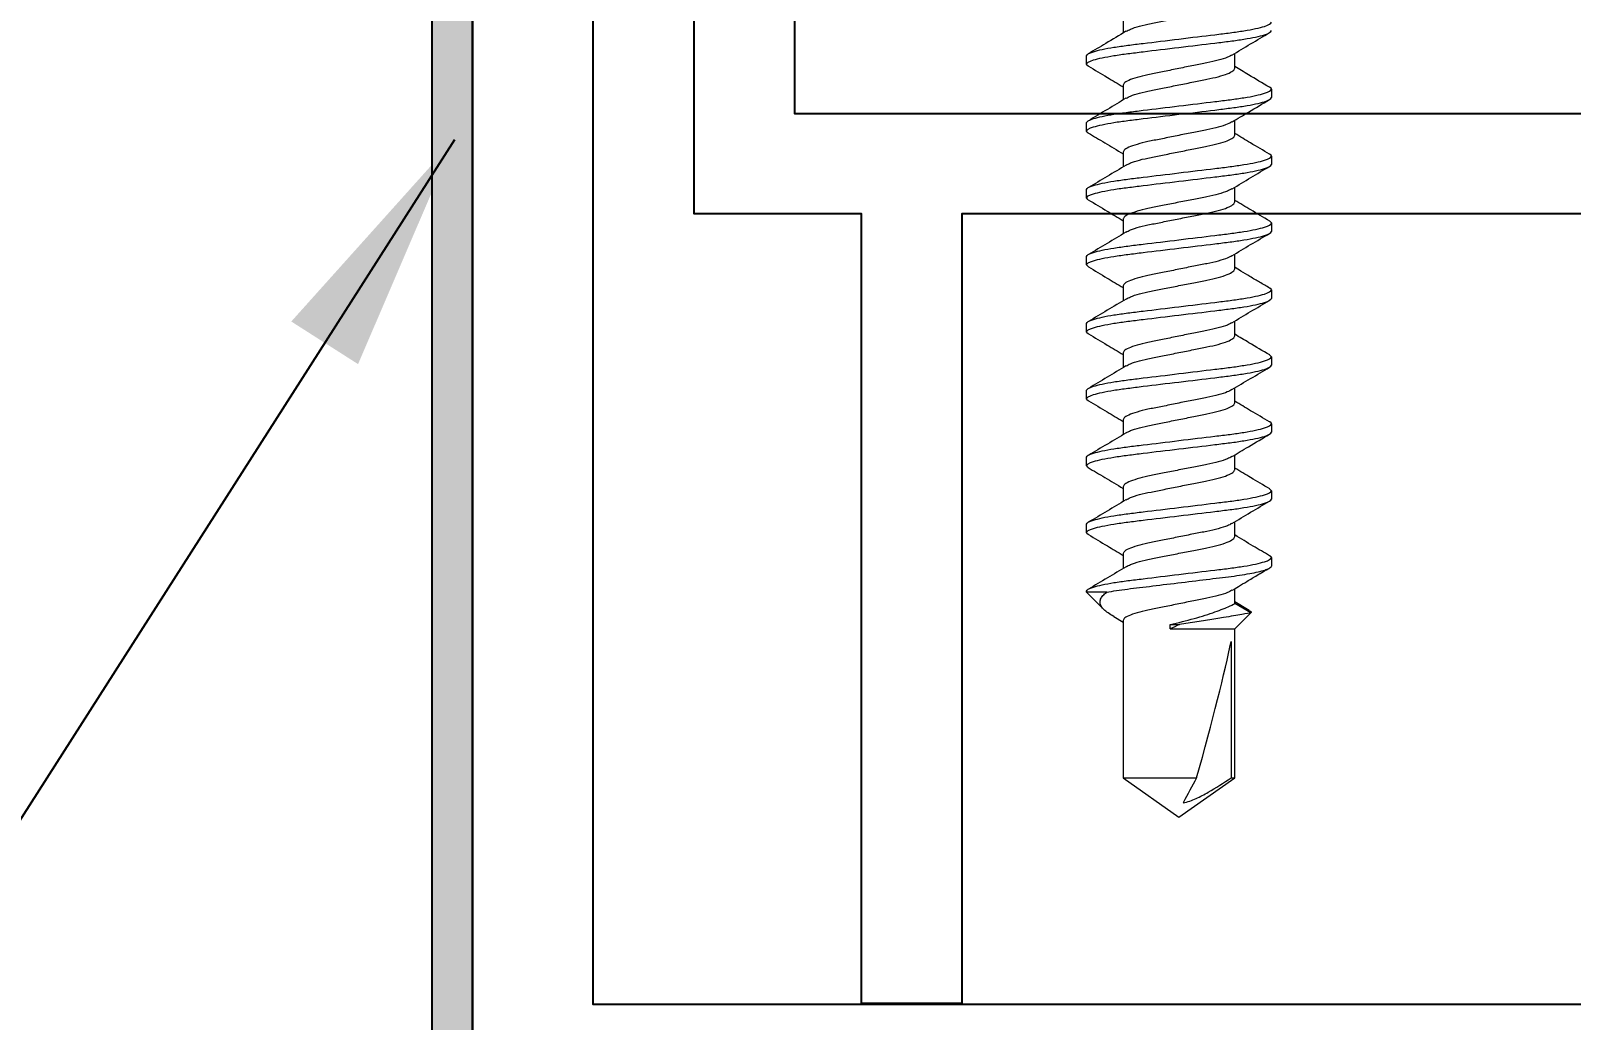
# Model space of a CAD drawing. Extents: x 0 to 79.8, y 0 to 38.2.
# Drawn here: x 55.319 to 56.469, y 28.561 to 29.3 of the extents above; entities that cross this region are included whole.
import ezdxf

# ---------------------------------------------------------------- set-up
doc = ezdxf.new("R2010")
doc.units = 0
doc.header["$MEASUREMENT"] = 0
doc.linetypes.add('SLD-Solid', pattern=[0])
doc.layers.get('0').update_dxf_attribs({"linetype": 'CONTINUOUS'})
doc.layers.get('DEFPOINTS').update_dxf_attribs({"color": 1, "linetype": 'CONTINUOUS'})
for name, color, linetype in [('SILL-PAN', 7, 'CONTINUOUS'), ('TEXT', 7, 'CONTINUOUS'), ('TITLE-BLOCK', 7, 'CONTINUOUS'), ('WATERPROOF_MATL', 5, 'CONTINUOUS')]:
    doc.layers.add(name, color=color, linetype=linetype)
doc.styles.add('ROMANS', font='romans')
doc.styles.get("Standard").update_dxf_attribs({"font": 'simplex.shx'})
doc.dimstyles.new('QUARTER', dxfattribs={"dimscale": 4, "dimtxt": 0.06, "dimasz": 0.05, "dimexe": 0.06, "dimexo": 0.032, "dimgap": 0.021, "dimtad": 0, "dimdec": 4, "dimzin": 4, "dimdsep": 46, "dimlunit": 5, "dimtxsty": 'ROMANS', "dimcen": 0.09, "dimadec": 0, "dimazin": 1, "dimtfac": 1, "dimtdec": 4, "dimtofl": 0, "dimtmove": 0, "dimatfit": 3, "dimfxl": 0, "dimtolj": 1, "dimtzin": 0, "dimarcsym": 0})
doc.dimstyles.new('QUARTER HORIZONTAL', dxfattribs={"dimscale": 4, "dimtxt": 0.06, "dimasz": 0.05, "dimexe": 0.06, "dimexo": 0.032, "dimgap": 0.021, "dimtad": 0, "dimtih": 1, "dimtoh": 1, "dimdec": 4, "dimzin": 4, "dimdsep": 46, "dimlunit": 5, "dimtxsty": 'Standard', "dimcen": 0.09, "dimadec": 0, "dimazin": 1, "dimtfac": 1, "dimtdec": 4, "dimtofl": 0, "dimtmove": 0, "dimatfit": 3, "dimfxl": 0, "dimtolj": 1, "dimtzin": 0, "dimarcsym": 0})
doc.dimstyles.get("Standard").update_dxf_attribs({"dimtxt": 0.18, "dimasz": 0.18, "dimexe": 0.18, "dimexo": 0.0625, "dimgap": 0.09, "dimtad": 0, "dimtih": 1, "dimtoh": 1, "dimdec": 4, "dimzin": 0, "dimdsep": 46, "dimtxsty": 'Standard', "dimcen": 0.09, "dimadec": 0, "dimazin": 0, "dimtfac": 1, "dimtdec": 4, "dimtofl": 0, "dimtmove": 0, "dimatfit": 3, "dimfxl": 0, "dimtolj": 1, "dimtzin": 0, "dimarcsym": 0})

# ---------------------------------------------------------------- blocks, each defined once
blk = doc.blocks.new('*D41')
at = {"layer": 'DEFPOINTS', "color": 0}
for p in [(51.6927, 29.6133), (55.8339, 29.6133), (55.6846, 28.4833)]:
    blk.add_point(p, dxfattribs=at)
at = {"layer": 'TITLE-BLOCK', "color": 0, "lineweight": -2}
for p, q in [((51.6927, 29.8133), (51.6927, 30.0133)), ((55.7059, 29.6133), (51.4527, 29.6133)), ((55.5566, 28.4833), (51.4527, 28.4833)), ((51.6927, 28.2833), (51.6927, 28.0833))]:
    blk.add_line(p, q, dxfattribs=at)
at = {"layer": 'TITLE-BLOCK', "color": 0}
for points in [[(51.6593, 29.8133), (51.726, 29.8133), (51.6927, 29.6133)], [(51.6593, 28.2833), (51.726, 28.2833), (51.6927, 28.4833)]]:
    blk.add_solid(points, dxfattribs=at)
at = {"layer": 'TITLE-BLOCK', "color": 0, "insert": (51.6927, 29.0333), "char_height": 0.24, "attachment_point": 5}
blk.add_mtext('\\A1;1{\\H1x;\\S1/8;}"', dxfattribs=at)
blk = doc.blocks.new('*D42')
at = {"color": 0, "lineweight": -2}
for p, q in [((50.7658, 35.3433), (50.7658, 33.823)), ((50.7658, 28.6833), (50.7658, 30.2036)), ((55.5566, 28.4833), (50.5258, 28.4833))]:
    blk.add_line(p, q, dxfattribs=at)
at = {"color": 0}
for points in [[(50.7325, 35.3433), (50.7992, 35.3433), (50.7658, 35.5433)], [(50.7325, 28.6833), (50.7992, 28.6833), (50.7658, 28.4833)]]:
    blk.add_solid(points, dxfattribs=at)
at = {"layer": 'DEFPOINTS', "color": 0}
for p in [(50.7658, 35.5433), (56.1325, 35.5433), (55.6846, 28.4833)]:
    blk.add_point(p, dxfattribs=at)
at = {"color": 0, "insert": (50.7658, 32.0133), "char_height": 0.24, "attachment_point": 5, "rotation": 90, "style": 'ROMANS'}
blk.add_mtext('\\A1;NET FRAME HEIGHT', dxfattribs=at)
blk = doc.blocks.new('25559')
at = {"color": 7, "linetype": 'SLD-Solid', "lineweight": 15}
for p, q in [((0.4562, 0.069), (0.4625, 0.069)), ((0.5062, 0.069), (0.5125, 0.069)), ((0.5562, 0.069), (0.5548, 0.0678)), ((0.5562, 0.069), (0.5625, 0.069)), ((0.6062, 0.069), (0.6125, 0.069)), ((0.6562, 0.069), (0.6548, 0.0677)), ((0.6562, 0.069), (0.6625, 0.069)), ((0.7062, 0.069), (0.7125, 0.069)), ((0.7562, 0.069), (0.7548, 0.0677)), ((0.7562, 0.069), (0.7625, 0.069)), ((0.8062, 0.069), (0.8125, 0.069)), ((0.8458, 0.0525), (0.8393, 0.0417)), ((0.8474, 0.0537), (0.8405, 0.0417)), ((0.8594, 0.0417), (0.8474, 0.0537)), ((0.4405, 0.0417), (0.4295, 0.0417)), ((0.4905, 0.0417), (0.4795, 0.0417)), ((0.5405, 0.0417), (0.5295, 0.0417)), ((0.5905, 0.0417), (0.5795, 0.0417)), ((0.6405, 0.0417), (0.6295, 0.0417)), ((0.6905, 0.0417), (0.6795, 0.0417)), ((0.7405, 0.0417), (0.7295, 0.0417)), ((0.7905, 0.0417), (0.7795, 0.0417)), ((0.8405, 0.0417), (0.8294, 0.0417)), ((0.9708, 0.0417), (0.8594, 0.0417)), ((0.8594, -0.0065), (0.8594, 0.0417)), ((0.8688, 0.0389), (0.9708, 0.0389)), ((1, 0), (0.9708, 0.0417)), ((0.9708, 0.0389), (0.9708, 0.0417)), ((0.9708, -0.0417), (0.9708, 0.0132)), ((0.8562, -0.0065), (0.8562, 0.0003)), ((0.9708, -0.0417), (1, 0)), ((0.8594, -0.0065), (0.8562, -0.0065)), ((0.4032, -0.0417), (0.4143, -0.0417)), ((0.4532, -0.0417), (0.4643, -0.0417)), ((0.5032, -0.0417), (0.5143, -0.0417)), ((0.5532, -0.0417), (0.5643, -0.0417)), ((0.6032, -0.0417), (0.6143, -0.0417)), ((0.6532, -0.0417), (0.6643, -0.0417)), ((0.7032, -0.0417), (0.7143, -0.0417)), ((0.7532, -0.0417), (0.7643, -0.0417)), ((0.8032, -0.0417), (0.8143, -0.0417)), ((0.8503, -0.0487), (0.8545, -0.0417)), ((0.8532, -0.0417), (0.9708, -0.0417)), ((0.8321, -0.054), (0.8321, -0.069)), ((0.8321, -0.069), (0.8449, -0.0562)), ((0.4375, -0.069), (0.4312, -0.069)), ((0.4875, -0.069), (0.4812, -0.069)), ((0.5375, -0.069), (0.5312, -0.069)), ((0.5389, -0.0678), (0.5375, -0.069)), ((0.5875, -0.069), (0.5812, -0.069)), ((0.5889, -0.0677), (0.5875, -0.069)), ((0.6375, -0.069), (0.6312, -0.069)), ((0.6875, -0.069), (0.6812, -0.069)), ((0.7375, -0.069), (0.7312, -0.069)), ((0.7389, -0.0678), (0.7375, -0.069)), ((0.7875, -0.069), (0.7812, -0.069)), ((0.8321, -0.069), (0.8312, -0.069))]:
    blk.add_line(p, q, dxfattribs=at)
blk.add_ellipse((0.9907, 0), major_axis=(0.143, -0.0411), ratio=0.048755, start_param=1.724549, end_param=2.605956, dxfattribs=at)
for points, knots in [([(0.4312, -0.069), (0.4303, -0.069), (0.4293, -0.0673), (0.4271, -0.0603), (0.4259, -0.055), (0.4244, -0.0453), (0.4239, -0.0418), (0.4229, -0.0345), (0.4225, -0.0308), (0.421, -0.0185), (0.4199, -0.0092), (0.4176, 0.0092), (0.4165, 0.0185), (0.415, 0.0308), (0.4146, 0.0345), (0.4136, 0.0418), (0.4131, 0.0453), (0.4116, 0.055), (0.4104, 0.0603), (0.4082, 0.0673), (0.4072, 0.069), (0.4062, 0.069)], [0, 0, 0, 0, 0.125, 0.125, 0.25, 0.25, 0.3125, 0.3125, 0.375, 0.375, 0.5, 0.5, 0.625, 0.625, 0.6875, 0.6875, 0.75, 0.75, 0.875, 0.875, 1, 1, 1, 1]), ([(0.4375, -0.069), (0.4366, -0.069), (0.4355, -0.0673), (0.4333, -0.0603), (0.4322, -0.055), (0.4306, -0.0453), (0.4301, -0.0418), (0.4292, -0.0345), (0.4287, -0.0308), (0.4272, -0.0185), (0.4261, -0.0092), (0.4239, 0.0092), (0.4228, 0.0185), (0.4213, 0.0308), (0.4208, 0.0345), (0.4199, 0.0418), (0.4194, 0.0453), (0.4178, 0.055), (0.4167, 0.0603), (0.4145, 0.0673), (0.4134, 0.069), (0.4125, 0.069)], [0, 0, 0, 0, 0.125, 0.125, 0.25, 0.25, 0.3125, 0.3125, 0.375, 0.375, 0.5, 0.5, 0.625, 0.625, 0.6875, 0.6875, 0.75, 0.75, 0.875, 0.875, 1, 1, 1, 1]), ([(0.4308, 0.0395), (0.428, 0.0442), (0.4223, 0.0536), (0.4167, 0.063), (0.4139, 0.0678)], [0, 0, 0, 0, 0.4970233, 1, 1, 1, 1]), ([(0.4548, 0.0677), (0.4517, 0.0624), (0.4466, 0.0537), (0.4413, 0.0451), (0.4393, 0.0417)], [0, 0, 0, 0, 0.6068336, 1, 1, 1, 1]), ([(0.4562, 0.069), (0.4558, 0.069), (0.4553, 0.069), (0.4548, 0.0677), (0.4548, 0.0677)], [0, 0, 0, 0, 0.992352, 1, 1, 1, 1]), ([(0.4812, -0.069), (0.4803, -0.069), (0.4793, -0.0673), (0.4771, -0.0603), (0.4759, -0.055), (0.4744, -0.0453), (0.4739, -0.0418), (0.4729, -0.0345), (0.4725, -0.0308), (0.471, -0.0185), (0.4699, -0.0092), (0.4676, 0.0092), (0.4665, 0.0185), (0.465, 0.0308), (0.4646, 0.0345), (0.4636, 0.0418), (0.4631, 0.0453), (0.4616, 0.055), (0.4604, 0.0603), (0.4582, 0.0673), (0.4572, 0.069), (0.4562, 0.069)], [0, 0, 0, 0, 0.125, 0.125, 0.25, 0.25, 0.3125, 0.3125, 0.375, 0.375, 0.5, 0.5, 0.625, 0.625, 0.6875, 0.6875, 0.75, 0.75, 0.875, 0.875, 1, 1, 1, 1]), ([(0.4875, -0.069), (0.4866, -0.069), (0.4855, -0.0673), (0.4833, -0.0603), (0.4822, -0.055), (0.4806, -0.0453), (0.4801, -0.0418), (0.4792, -0.0345), (0.4787, -0.0308), (0.4772, -0.0185), (0.4761, -0.0092), (0.4739, 0.0092), (0.4728, 0.0185), (0.4713, 0.0308), (0.4708, 0.0345), (0.4699, 0.0418), (0.4694, 0.0453), (0.4678, 0.055), (0.4667, 0.0603), (0.4645, 0.0673), (0.4634, 0.069), (0.4625, 0.069)], [0, 0, 0, 0, 0.125, 0.125, 0.25, 0.25, 0.3125, 0.3125, 0.375, 0.375, 0.5, 0.5, 0.625, 0.625, 0.6875, 0.6875, 0.75, 0.75, 0.875, 0.875, 1, 1, 1, 1]), ([(0.4806, 0.0398), (0.4782, 0.0438), (0.4726, 0.0531), (0.4671, 0.0624), (0.464, 0.0677)], [0, 0, 0, 0, 0.438583, 1, 1, 1, 1]), ([(0.5048, 0.0677), (0.502, 0.063), (0.4969, 0.0543), (0.4917, 0.0456), (0.4893, 0.0417)], [0, 0, 0, 0, 0.545575, 1, 1, 1, 1]), ([(0.5062, 0.069), (0.5058, 0.069), (0.5053, 0.069), (0.5048, 0.0677), (0.5048, 0.0677)], [0, 0, 0, 0, 0.988917, 1, 1, 1, 1]), ([(0.5312, -0.069), (0.5303, -0.069), (0.5293, -0.0673), (0.5271, -0.0603), (0.5259, -0.055), (0.5244, -0.0453), (0.5239, -0.0418), (0.5229, -0.0345), (0.5225, -0.0308), (0.521, -0.0185), (0.5199, -0.0092), (0.5176, 0.0092), (0.5165, 0.0185), (0.515, 0.0308), (0.5146, 0.0345), (0.5136, 0.0418), (0.5131, 0.0453), (0.5116, 0.055), (0.5104, 0.0603), (0.5082, 0.0673), (0.5072, 0.069), (0.5062, 0.069)], [0, 0, 0, 0, 0.125, 0.125, 0.25, 0.25, 0.3125, 0.3125, 0.375, 0.375, 0.5, 0.5, 0.625, 0.625, 0.6875, 0.6875, 0.75, 0.75, 0.875, 0.875, 1, 1, 1, 1]), ([(0.5375, -0.069), (0.5366, -0.069), (0.5355, -0.0673), (0.5333, -0.0603), (0.5322, -0.055), (0.5306, -0.0453), (0.5301, -0.0418), (0.5292, -0.0345), (0.5287, -0.0308), (0.5272, -0.0185), (0.5261, -0.0092), (0.5239, 0.0092), (0.5228, 0.0185), (0.5213, 0.0308), (0.5208, 0.0345), (0.5199, 0.0418), (0.5194, 0.0453), (0.5178, 0.055), (0.5167, 0.0603), (0.5145, 0.0673), (0.5134, 0.069), (0.5125, 0.069)], [0, 0, 0, 0, 0.125, 0.125, 0.25, 0.25, 0.3125, 0.3125, 0.375, 0.375, 0.5, 0.5, 0.625, 0.625, 0.6875, 0.6875, 0.75, 0.75, 0.875, 0.875, 1, 1, 1, 1]), ([(0.5307, 0.0397), (0.5279, 0.0443), (0.5222, 0.0537), (0.5167, 0.063), (0.5139, 0.0678)], [0, 0, 0, 0, 0.4975, 1, 1, 1, 1]), ([(0.5548, 0.0678), (0.552, 0.063), (0.5469, 0.0543), (0.5417, 0.0457), (0.5393, 0.0417)], [0, 0, 0, 0, 0.543159, 1, 1, 1, 1]), ([(0.5812, -0.069), (0.5803, -0.069), (0.5793, -0.0673), (0.5771, -0.0603), (0.5759, -0.055), (0.5744, -0.0453), (0.5739, -0.0418), (0.5729, -0.0345), (0.5725, -0.0308), (0.571, -0.0185), (0.5699, -0.0092), (0.5676, 0.0092), (0.5665, 0.0185), (0.565, 0.0308), (0.5646, 0.0345), (0.5636, 0.0418), (0.5631, 0.0453), (0.5616, 0.055), (0.5604, 0.0603), (0.5582, 0.0673), (0.5572, 0.069), (0.5562, 0.069)], [0, 0, 0, 0, 0.125, 0.125, 0.25, 0.25, 0.3125, 0.3125, 0.375, 0.375, 0.5, 0.5, 0.625, 0.625, 0.6875, 0.6875, 0.75, 0.75, 0.875, 0.875, 1, 1, 1, 1]), ([(0.5875, -0.069), (0.5866, -0.069), (0.5855, -0.0673), (0.5833, -0.0603), (0.5822, -0.055), (0.5806, -0.0453), (0.5801, -0.0418), (0.5792, -0.0345), (0.5787, -0.0308), (0.5772, -0.0185), (0.5761, -0.0092), (0.5739, 0.0092), (0.5728, 0.0185), (0.5713, 0.0308), (0.5708, 0.0345), (0.5699, 0.0418), (0.5694, 0.0453), (0.5678, 0.055), (0.5667, 0.0603), (0.5645, 0.0673), (0.5634, 0.069), (0.5625, 0.069)], [0, 0, 0, 0, 0.125, 0.125, 0.25, 0.25, 0.3125, 0.3125, 0.375, 0.375, 0.5, 0.5, 0.625, 0.625, 0.6875, 0.6875, 0.75, 0.75, 0.875, 0.875, 1, 1, 1, 1]), ([(0.5808, 0.0396), (0.5779, 0.0442), (0.5723, 0.0536), (0.5667, 0.063), (0.5639, 0.0678)], [0, 0, 0, 0, 0.497134, 1, 1, 1, 1]), ([(0.6048, 0.0677), (0.6034, 0.0653), (0.6007, 0.0607), (0.5963, 0.0531), (0.5925, 0.0469), (0.5903, 0.0432), (0.5893, 0.0417)], [0, 0, 0, 0, 0.299941, 0.565966, 0.820653, 1, 1, 1, 1]), ([(0.6062, 0.069), (0.6058, 0.069), (0.6053, 0.069), (0.6048, 0.0677), (0.6048, 0.0677)], [0, 0, 0, 0, 0.978012, 1, 1, 1, 1]), ([(0.6312, -0.069), (0.6303, -0.069), (0.6293, -0.0673), (0.6271, -0.0603), (0.6259, -0.055), (0.6244, -0.0453), (0.6239, -0.0418), (0.6229, -0.0345), (0.6225, -0.0308), (0.621, -0.0185), (0.6199, -0.0092), (0.6176, 0.0092), (0.6165, 0.0185), (0.615, 0.0308), (0.6146, 0.0345), (0.6136, 0.0418), (0.6131, 0.0453), (0.6116, 0.055), (0.6104, 0.0603), (0.6082, 0.0673), (0.6072, 0.069), (0.6062, 0.069)], [0, 0, 0, 0, 0.125, 0.125, 0.25, 0.25, 0.3125, 0.3125, 0.375, 0.375, 0.5, 0.5, 0.625, 0.625, 0.6875, 0.6875, 0.75, 0.75, 0.875, 0.875, 1, 1, 1, 1]), ([(0.6375, -0.069), (0.6366, -0.069), (0.6355, -0.0673), (0.6333, -0.0603), (0.6322, -0.055), (0.6306, -0.0453), (0.6301, -0.0418), (0.6292, -0.0345), (0.6287, -0.0308), (0.6272, -0.0185), (0.6261, -0.0092), (0.6239, 0.0092), (0.6228, 0.0185), (0.6213, 0.0308), (0.6208, 0.0345), (0.6199, 0.0418), (0.6194, 0.0453), (0.6178, 0.055), (0.6167, 0.0603), (0.6145, 0.0673), (0.6134, 0.069), (0.6125, 0.069)], [0, 0, 0, 0, 0.125, 0.125, 0.25, 0.25, 0.3125, 0.3125, 0.375, 0.375, 0.5, 0.5, 0.625, 0.625, 0.6875, 0.6875, 0.75, 0.75, 0.875, 0.875, 1, 1, 1, 1]), ([(0.6308, 0.0395), (0.628, 0.0442), (0.6223, 0.0535), (0.6168, 0.063), (0.614, 0.0677)], [0, 0, 0, 0, 0.497137, 1, 1, 1, 1]), ([(0.6548, 0.0678), (0.6518, 0.0626), (0.6466, 0.0539), (0.6414, 0.0452), (0.6393, 0.0417)], [0, 0, 0, 0, 0.593911, 1, 1, 1, 1]), ([(0.6812, -0.069), (0.6803, -0.069), (0.6793, -0.0673), (0.6771, -0.0603), (0.6759, -0.055), (0.6744, -0.0453), (0.6739, -0.0418), (0.6729, -0.0345), (0.6725, -0.0308), (0.671, -0.0185), (0.6699, -0.0092), (0.6676, 0.0092), (0.6665, 0.0185), (0.665, 0.0308), (0.6646, 0.0345), (0.6636, 0.0418), (0.6631, 0.0453), (0.6616, 0.055), (0.6604, 0.0603), (0.6582, 0.0673), (0.6572, 0.069), (0.6562, 0.069)], [0, 0, 0, 0, 0.125, 0.125, 0.25, 0.25, 0.3125, 0.3125, 0.375, 0.375, 0.5, 0.5, 0.625, 0.625, 0.6875, 0.6875, 0.75, 0.75, 0.875, 0.875, 1, 1, 1, 1]), ([(0.6875, -0.069), (0.6866, -0.069), (0.6855, -0.0673), (0.6833, -0.0603), (0.6822, -0.055), (0.6806, -0.0453), (0.6801, -0.0418), (0.6792, -0.0345), (0.6787, -0.0308), (0.6772, -0.0185), (0.6761, -0.0092), (0.6739, 0.0092), (0.6728, 0.0185), (0.6713, 0.0308), (0.6708, 0.0345), (0.6699, 0.0418), (0.6694, 0.0453), (0.6678, 0.055), (0.6667, 0.0603), (0.6645, 0.0673), (0.6634, 0.069), (0.6625, 0.069)], [0, 0, 0, 0, 0.125, 0.125, 0.25, 0.25, 0.3125, 0.3125, 0.375, 0.375, 0.5, 0.5, 0.625, 0.625, 0.6875, 0.6875, 0.75, 0.75, 0.875, 0.875, 1, 1, 1, 1]), ([(0.6807, 0.0396), (0.6779, 0.0442), (0.6723, 0.0536), (0.6668, 0.063), (0.664, 0.0677)], [0, 0, 0, 0, 0.497403, 1, 1, 1, 1]), ([(0.7048, 0.0677), (0.702, 0.063), (0.6969, 0.0543), (0.6917, 0.0456), (0.6893, 0.0417)], [0, 0, 0, 0, 0.544742, 1, 1, 1, 1]), ([(0.7062, 0.069), (0.7058, 0.069), (0.7053, 0.069), (0.7048, 0.0677), (0.7048, 0.0677)], [0, 0, 0, 0, 0.981212, 1, 1, 1, 1]), ([(0.7312, -0.069), (0.7303, -0.069), (0.7293, -0.0673), (0.7271, -0.0603), (0.7259, -0.055), (0.7244, -0.0453), (0.7239, -0.0418), (0.7229, -0.0345), (0.7225, -0.0308), (0.721, -0.0185), (0.7199, -0.0092), (0.7176, 0.0092), (0.7165, 0.0185), (0.715, 0.0308), (0.7146, 0.0345), (0.7136, 0.0418), (0.7131, 0.0453), (0.7116, 0.055), (0.7104, 0.0603), (0.7082, 0.0673), (0.7072, 0.069), (0.7062, 0.069)], [0, 0, 0, 0, 0.125, 0.125, 0.25, 0.25, 0.3125, 0.3125, 0.375, 0.375, 0.5, 0.5, 0.625, 0.625, 0.6875, 0.6875, 0.75, 0.75, 0.875, 0.875, 1, 1, 1, 1]), ([(0.7375, -0.069), (0.7366, -0.069), (0.7355, -0.0673), (0.7333, -0.0603), (0.7322, -0.055), (0.7306, -0.0453), (0.7301, -0.0418), (0.7292, -0.0345), (0.7287, -0.0308), (0.7272, -0.0185), (0.7261, -0.0092), (0.7239, 0.0092), (0.7228, 0.0185), (0.7213, 0.0308), (0.7208, 0.0345), (0.7199, 0.0418), (0.7194, 0.0453), (0.7178, 0.055), (0.7167, 0.0603), (0.7145, 0.0673), (0.7134, 0.069), (0.7125, 0.069)], [0, 0, 0, 0, 0.125, 0.125, 0.25, 0.25, 0.3125, 0.3125, 0.375, 0.375, 0.5, 0.5, 0.625, 0.625, 0.6875, 0.6875, 0.75, 0.75, 0.875, 0.875, 1, 1, 1, 1]), ([(0.7307, 0.0396), (0.7283, 0.0437), (0.7226, 0.053), (0.7171, 0.0625), (0.7139, 0.0677)], [0, 0, 0, 0, 0.438749, 1, 1, 1, 1]), ([(0.7548, 0.0678), (0.752, 0.063), (0.7469, 0.0543), (0.7417, 0.0457), (0.7393, 0.0417)], [0, 0, 0, 0, 0.544674, 1, 1, 1, 1]), ([(0.7812, -0.069), (0.7803, -0.069), (0.7793, -0.0673), (0.7771, -0.0603), (0.7759, -0.055), (0.7744, -0.0453), (0.7739, -0.0418), (0.7729, -0.0345), (0.7725, -0.0308), (0.771, -0.0185), (0.7699, -0.0092), (0.7676, 0.0092), (0.7665, 0.0185), (0.765, 0.0308), (0.7646, 0.0345), (0.7636, 0.0418), (0.7631, 0.0453), (0.7616, 0.055), (0.7604, 0.0603), (0.7582, 0.0673), (0.7572, 0.069), (0.7562, 0.069)], [0, 0, 0, 0, 0.125, 0.125, 0.25, 0.25, 0.3125, 0.3125, 0.375, 0.375, 0.5, 0.5, 0.625, 0.625, 0.6875, 0.6875, 0.75, 0.75, 0.875, 0.875, 1, 1, 1, 1]), ([(0.7875, -0.069), (0.7866, -0.069), (0.7855, -0.0673), (0.7833, -0.0603), (0.7822, -0.055), (0.7806, -0.0453), (0.7801, -0.0418), (0.7792, -0.0345), (0.7787, -0.0308), (0.7772, -0.0185), (0.7761, -0.0092), (0.7739, 0.0092), (0.7728, 0.0185), (0.7713, 0.0308), (0.7708, 0.0345), (0.7699, 0.0418), (0.7694, 0.0453), (0.7678, 0.055), (0.7667, 0.0603), (0.7645, 0.0673), (0.7634, 0.069), (0.7625, 0.069)], [0, 0, 0, 0, 0.125, 0.125, 0.25, 0.25, 0.3125, 0.3125, 0.375, 0.375, 0.5, 0.5, 0.625, 0.625, 0.6875, 0.6875, 0.75, 0.75, 0.875, 0.875, 1, 1, 1, 1]), ([(0.7808, 0.0395), (0.778, 0.0442), (0.7723, 0.0536), (0.7667, 0.063), (0.764, 0.0677)], [0, 0, 0, 0, 0.497058, 1, 1, 1, 1]), ([(0.8048, 0.0677), (0.8024, 0.0636), (0.7973, 0.0549), (0.7921, 0.0463), (0.7893, 0.0417)], [0, 0, 0, 0, 0.470268, 1, 1, 1, 1]), ([(0.8062, 0.069), (0.8058, 0.069), (0.8053, 0.069), (0.8048, 0.0677), (0.8048, 0.0677)], [0, 0, 0, 0, 0.993451, 1, 1, 1, 1]), ([(0.8312, -0.069), (0.8303, -0.069), (0.8293, -0.0673), (0.8271, -0.0603), (0.8259, -0.055), (0.8244, -0.0453), (0.8239, -0.0418), (0.8229, -0.0345), (0.8225, -0.0308), (0.821, -0.0185), (0.8199, -0.0092), (0.8176, 0.0092), (0.8165, 0.0185), (0.815, 0.0308), (0.8146, 0.0345), (0.8136, 0.0418), (0.8131, 0.0453), (0.8116, 0.055), (0.8104, 0.0603), (0.8082, 0.0673), (0.8072, 0.069), (0.8062, 0.069)], [0, 0, 0, 0, 0.125, 0.125, 0.25, 0.25, 0.3125, 0.3125, 0.375, 0.375, 0.5, 0.5, 0.625, 0.625, 0.6875, 0.6875, 0.75, 0.75, 0.875, 0.875, 1, 1, 1, 1]), ([(0.8321, -0.054), (0.8312, -0.0495), (0.8304, -0.0441), (0.8293, -0.0355), (0.8289, -0.0326), (0.8282, -0.0263), (0.8278, -0.023), (0.8265, -0.0128), (0.8257, -0.0054), (0.8239, 0.0091), (0.823, 0.0163), (0.8214, 0.0296), (0.8207, 0.0356), (0.8192, 0.0468), (0.8183, 0.0519), (0.8166, 0.0604), (0.8157, 0.0637), (0.814, 0.068), (0.8132, 0.069), (0.8125, 0.069)], [0, 0, 0, 0, 0.125, 0.125, 0.1875, 0.1875, 0.25, 0.25, 0.375, 0.375, 0.5, 0.5, 0.625, 0.625, 0.75, 0.75, 0.875, 0.875, 1, 1, 1, 1]), ([(0.8306, 0.0398), (0.8297, 0.0413), (0.8277, 0.0446), (0.8237, 0.0511), (0.8189, 0.0592), (0.8157, 0.0646), (0.814, 0.0677)], [0, 0, 0, 0, 0.1901712, 0.4057969, 0.6676779, 1, 1, 1, 1]), ([(0.8459, 0.0525), (0.8459, 0.0526), (0.8465, 0.0542), (0.847, 0.0539), (0.8474, 0.0537)], [0, 0, 0, 0, 0.089674, 1, 1, 1, 1]), ([(0.8474, 0.0537), (0.8474, 0.0537), (0.8477, 0.0521), (0.8484, 0.0479), (0.8488, 0.0461), (0.8495, 0.042), (0.8499, 0.0397), (0.852, 0.027), (0.8542, 0.0133), (0.8562, 0.0003)], [0, 0, 0, 0, 0.25, 0.25, 0.375, 0.375, 0.5, 0.5, 1, 1, 1, 1]), ([(0.413, -0.0394), (0.4125, -0.0384), (0.4112, -0.0362), (0.4091, -0.0298), (0.4072, -0.0211), (0.4052, -0.011), (0.403, 0), (0.4008, 0.011), (0.3988, 0.0211), (0.3969, 0.0298), (0.3947, 0.0365), (0.3925, 0.0409), (0.3911, 0.0415), (0.3905, 0.0417)], [0, 0, 0, 0, 0.072938, 0.167367, 0.25835, 0.349333, 0.443763, 0.538192, 0.629175, 0.720158, 0.814587, 0.909017, 1, 1, 1, 1]), ([(0.4308, 0.0393), (0.4313, 0.0384), (0.4326, 0.0362), (0.4346, 0.0297), (0.4366, 0.0211), (0.4385, 0.011), (0.4407, 0), (0.443, -0.011), (0.4449, -0.0211), (0.4469, -0.0298), (0.4491, -0.0365), (0.4513, -0.0409), (0.4526, -0.0415), (0.4532, -0.0417)], [0, 0, 0, 0, 0.071746, 0.166296, 0.257396, 0.348497, 0.443047, 0.537598, 0.628698, 0.719798, 0.814349, 0.9089, 1, 1, 1, 1]), ([(0.463, -0.0394), (0.4625, -0.0384), (0.4612, -0.0362), (0.4591, -0.0298), (0.4572, -0.0211), (0.4552, -0.011), (0.453, 0), (0.4508, 0.011), (0.4488, 0.0211), (0.4469, 0.0298), (0.4447, 0.0365), (0.4425, 0.0409), (0.4411, 0.0415), (0.4405, 0.0417)], [0, 0, 0, 0, 0.072679, 0.167134, 0.258143, 0.349151, 0.443607, 0.538063, 0.629071, 0.72008, 0.814536, 0.908991, 1, 1, 1, 1]), ([(0.4806, 0.0396), (0.4812, 0.0386), (0.4825, 0.0363), (0.4846, 0.0298), (0.4866, 0.0211), (0.4885, 0.011), (0.4907, 0), (0.493, -0.011), (0.4949, -0.0211), (0.4969, -0.0298), (0.4991, -0.0365), (0.5013, -0.0409), (0.5026, -0.0415), (0.5032, -0.0417)], [0, 0, 0, 0, 0.077477, 0.171444, 0.261982, 0.352519, 0.446486, 0.540453, 0.630991, 0.721528, 0.815495, 0.909462, 1, 1, 1, 1]), ([(0.513, -0.0393), (0.5125, -0.0384), (0.5112, -0.0362), (0.5091, -0.0298), (0.5072, -0.0211), (0.5052, -0.011), (0.503, 0), (0.5008, 0.011), (0.4988, 0.0211), (0.4969, 0.0298), (0.4947, 0.0365), (0.4925, 0.0409), (0.4911, 0.0415), (0.4905, 0.0417)], [0, 0, 0, 0, 0.07205, 0.16657, 0.25764, 0.34871, 0.44323, 0.53775, 0.62882, 0.71989, 0.81441, 0.90893, 1, 1, 1, 1]), ([(0.5307, 0.0395), (0.5312, 0.0385), (0.5326, 0.0363), (0.5346, 0.0298), (0.5366, 0.0211), (0.5385, 0.011), (0.5407, 0), (0.543, -0.011), (0.5449, -0.0211), (0.5469, -0.0298), (0.5491, -0.0365), (0.5513, -0.0409), (0.5526, -0.0415), (0.5532, -0.0417)], [0, 0, 0, 0, 0.075758, 0.1699, 0.260606, 0.351313, 0.445455, 0.539597, 0.630303, 0.721009, 0.815152, 0.909294, 1, 1, 1, 1]), ([(0.5631, -0.0396), (0.5625, -0.0386), (0.5612, -0.0363), (0.5591, -0.0298), (0.5572, -0.0211), (0.5552, -0.011), (0.553, 0), (0.5508, 0.011), (0.5488, 0.0211), (0.5469, 0.0298), (0.5447, 0.0365), (0.5425, 0.0409), (0.5411, 0.0415), (0.5405, 0.0417)], [0, 0, 0, 0, 0.076547, 0.170609, 0.261238, 0.351867, 0.445929, 0.53999, 0.630619, 0.721248, 0.81531, 0.909371, 1, 1, 1, 1]), ([(0.5807, 0.0394), (0.5813, 0.0384), (0.5826, 0.0362), (0.5846, 0.0298), (0.5866, 0.0211), (0.5885, 0.011), (0.5907, 0), (0.593, -0.011), (0.5949, -0.0211), (0.5969, -0.0298), (0.5991, -0.0365), (0.6013, -0.0409), (0.6026, -0.0415), (0.6032, -0.0417)], [0, 0, 0, 0, 0.072707, 0.16716, 0.258166, 0.349171, 0.443624, 0.538077, 0.629083, 0.720089, 0.814541, 0.908994, 1, 1, 1, 1]), ([(0.613, -0.0393), (0.6124, -0.0384), (0.6112, -0.0362), (0.6091, -0.0298), (0.6072, -0.0211), (0.6052, -0.011), (0.603, 0), (0.6008, 0.011), (0.5988, 0.0211), (0.5969, 0.0298), (0.5947, 0.0365), (0.5925, 0.0409), (0.5911, 0.0415), (0.5905, 0.0417)], [0, 0, 0, 0, 0.071493, 0.166069, 0.257194, 0.348319, 0.442896, 0.537472, 0.628597, 0.719722, 0.814299, 0.908875, 1, 1, 1, 1]), ([(0.6308, 0.0393), (0.6313, 0.0384), (0.6326, 0.0362), (0.6346, 0.0297), (0.6366, 0.0211), (0.6385, 0.011), (0.6407, 0), (0.643, -0.011), (0.6449, -0.0211), (0.6469, -0.0298), (0.6491, -0.0365), (0.6513, -0.0409), (0.6526, -0.0415), (0.6532, -0.0417)], [0, 0, 0, 0, 0.071416, 0.166001, 0.257133, 0.348265, 0.44285, 0.537434, 0.628567, 0.719699, 0.814283, 0.908868, 1, 1, 1, 1]), ([(0.663, -0.0394), (0.6625, -0.0385), (0.6612, -0.0362), (0.6591, -0.0298), (0.6572, -0.0211), (0.6552, -0.011), (0.653, 0), (0.6508, 0.011), (0.6488, 0.0211), (0.6469, 0.0298), (0.6447, 0.0365), (0.6425, 0.0409), (0.6411, 0.0415), (0.6405, 0.0417)], [0, 0, 0, 0, 0.073737, 0.168085, 0.258989, 0.349894, 0.444242, 0.53859, 0.629495, 0.720399, 0.814747, 0.909095, 1, 1, 1, 1]), ([(0.6807, 0.0394), (0.6813, 0.0384), (0.6826, 0.0362), (0.6846, 0.0298), (0.6866, 0.0211), (0.6885, 0.011), (0.6907, 0), (0.693, -0.011), (0.6949, -0.0211), (0.6969, -0.0298), (0.6991, -0.0365), (0.7013, -0.0409), (0.7026, -0.0415), (0.7032, -0.0417)], [0, 0, 0, 0, 0.073077, 0.167492, 0.258462, 0.349431, 0.443846, 0.538261, 0.629231, 0.7202, 0.814615, 0.909031, 1, 1, 1, 1]), ([(0.713, -0.0393), (0.7124, -0.0384), (0.7112, -0.0362), (0.7091, -0.0298), (0.7072, -0.0211), (0.7052, -0.011), (0.703, 0), (0.7008, 0.011), (0.6988, 0.0211), (0.6969, 0.0298), (0.6947, 0.0365), (0.6925, 0.0409), (0.6911, 0.0415), (0.6905, 0.0417)], [0, 0, 0, 0, 0.071238, 0.16584, 0.25699, 0.34814, 0.442743, 0.537345, 0.628495, 0.719645, 0.814248, 0.90885, 1, 1, 1, 1]), ([(0.7307, 0.0394), (0.7313, 0.0385), (0.7326, 0.0362), (0.7346, 0.0298), (0.7366, 0.0211), (0.7385, 0.011), (0.7407, 0), (0.743, -0.011), (0.7449, -0.0211), (0.7469, -0.0298), (0.7491, -0.0365), (0.7513, -0.0409), (0.7526, -0.0415), (0.7532, -0.0417)], [0, 0, 0, 0, 0.073684, 0.168037, 0.258947, 0.349857, 0.44421, 0.538564, 0.629474, 0.720383, 0.814737, 0.90909, 1, 1, 1, 1]), ([(0.7631, -0.0395), (0.7625, -0.0385), (0.7612, -0.0363), (0.7591, -0.0298), (0.7572, -0.0211), (0.7552, -0.011), (0.753, 0), (0.7508, 0.011), (0.7488, 0.0211), (0.7469, 0.0298), (0.7447, 0.0365), (0.7425, 0.0409), (0.7411, 0.0415), (0.7405, 0.0417)], [0, 0, 0, 0, 0.0748562, 0.1690902, 0.259885, 0.3506798, 0.4449137, 0.5391477, 0.6299425, 0.7207373, 0.8149712, 0.9092052, 1, 1, 1, 1]), ([(0.7808, 0.0393), (0.7813, 0.0384), (0.7826, 0.0362), (0.7846, 0.0297), (0.7866, 0.0211), (0.7885, 0.011), (0.7907, 0), (0.793, -0.011), (0.7949, -0.0211), (0.7969, -0.0298), (0.7991, -0.0365), (0.8013, -0.0409), (0.8026, -0.0415), (0.8032, -0.0417)], [0, 0, 0, 0, 0.071394, 0.165981, 0.257115, 0.34825, 0.442836, 0.537423, 0.628558, 0.719692, 0.814279, 0.908865, 1, 1, 1, 1]), ([(0.813, -0.0393), (0.8124, -0.0384), (0.8112, -0.0362), (0.8091, -0.0298), (0.8072, -0.0211), (0.8052, -0.011), (0.803, 0), (0.8008, 0.011), (0.7988, 0.0211), (0.7969, 0.0298), (0.7947, 0.0365), (0.7925, 0.0409), (0.7911, 0.0415), (0.7905, 0.0417)], [0, 0, 0, 0, 0.0713374, 0.1659298, 0.2570699, 0.3482101, 0.4428025, 0.5373948, 0.628535, 0.7196751, 0.8142675, 0.9088599, 1, 1, 1, 1]), ([(0.8306, 0.0395), (0.8312, 0.0385), (0.8325, 0.0363), (0.8346, 0.0298), (0.8366, 0.0211), (0.8385, 0.011), (0.8407, 0), (0.843, -0.011), (0.8449, -0.0211), (0.8469, -0.0298), (0.8491, -0.0365), (0.8513, -0.0409), (0.8526, -0.0415), (0.8532, -0.0417)], [0, 0, 0, 0, 0.0759686, 0.1700892, 0.2607749, 0.3514605, 0.4455811, 0.5397018, 0.6303874, 0.7210731, 0.8151937, 0.9093144, 1, 1, 1, 1]), ([(0.8562, -0.0065), (0.8548, -0.0005), (0.8533, 0.0056), (0.8501, 0.017), (0.8484, 0.0224), (0.8452, 0.0314), (0.8436, 0.0352), (0.8413, 0.0403), (0.8405, 0.0417), (0.8405, 0.0417)], [0, 0, 0, 0, 0.25, 0.25, 0.5, 0.5, 0.75, 0.75, 1, 1, 1, 1]), ([(0.9893, 0.0032), (0.9888, 0.0066), (0.9876, 0.0097), (0.9848, 0.0159), (0.9832, 0.0189), (0.9781, 0.0276), (0.9745, 0.0333), (0.9708, 0.0389)], [0, 0, 0, 0, 0.25, 0.25, 0.5, 0.5, 1, 1, 1, 1]), ([(0.413, -0.0396), (0.416, -0.0446), (0.4217, -0.054), (0.4272, -0.0634), (0.4298, -0.0678)], [0, 0, 0, 0, 0.536416, 1, 1, 1, 1]), ([(0.439, -0.0677), (0.4418, -0.063), (0.4469, -0.0543), (0.4521, -0.0456), (0.4545, -0.0417)], [0, 0, 0, 0, 0.545775, 1, 1, 1, 1]), ([(0.463, -0.0396), (0.4658, -0.0442), (0.4714, -0.0535), (0.477, -0.063), (0.4798, -0.0677)], [0, 0, 0, 0, 0.4973796, 1, 1, 1, 1]), ([(0.489, -0.0677), (0.4914, -0.0636), (0.4965, -0.0549), (0.5017, -0.0463), (0.5045, -0.0417)], [0, 0, 0, 0, 0.470247, 1, 1, 1, 1]), ([(0.513, -0.0395), (0.5158, -0.0442), (0.5215, -0.0536), (0.527, -0.063), (0.5298, -0.0677)], [0, 0, 0, 0, 0.497098, 1, 1, 1, 1]), ([(0.5389, -0.0678), (0.5417, -0.063), (0.5468, -0.0543), (0.5521, -0.0457), (0.5545, -0.0417)], [0, 0, 0, 0, 0.543195, 1, 1, 1, 1]), ([(0.5631, -0.0397), (0.5659, -0.0443), (0.5715, -0.0536), (0.577, -0.063), (0.5798, -0.0677)], [0, 0, 0, 0, 0.497658, 1, 1, 1, 1]), ([(0.5889, -0.0677), (0.5917, -0.063), (0.5969, -0.0543), (0.6021, -0.0457), (0.6045, -0.0417)], [0, 0, 0, 0, 0.545499, 1, 1, 1, 1]), ([(0.613, -0.0395), (0.6158, -0.0442), (0.6215, -0.0536), (0.627, -0.063), (0.6298, -0.0677)], [0, 0, 0, 0, 0.49704, 1, 1, 1, 1]), ([(0.639, -0.0677), (0.6418, -0.063), (0.6469, -0.0543), (0.6521, -0.0456), (0.6545, -0.0417)], [0, 0, 0, 0, 0.544904, 1, 1, 1, 1]), ([(0.663, -0.0396), (0.6658, -0.0443), (0.6715, -0.0536), (0.677, -0.063), (0.6798, -0.0677)], [0, 0, 0, 0, 0.497428, 1, 1, 1, 1]), ([(0.689, -0.0677), (0.6917, -0.063), (0.6969, -0.0543), (0.7021, -0.0457), (0.7045, -0.0417)], [0, 0, 0, 0, 0.5433102, 1, 1, 1, 1]), ([(0.713, -0.0395), (0.7158, -0.0442), (0.7214, -0.0535), (0.727, -0.063), (0.7298, -0.0677)], [0, 0, 0, 0, 0.497095, 1, 1, 1, 1]), ([(0.7389, -0.0678), (0.7414, -0.0637), (0.7465, -0.0549), (0.7517, -0.0463), (0.7545, -0.0417)], [0, 0, 0, 0, 0.473124, 1, 1, 1, 1]), ([(0.763, -0.0397), (0.7659, -0.0443), (0.7715, -0.0536), (0.777, -0.063), (0.7798, -0.0678)], [0, 0, 0, 0, 0.4973758, 1, 1, 1, 1]), ([(0.789, -0.0677), (0.7918, -0.0629), (0.7969, -0.0543), (0.8021, -0.0456), (0.8045, -0.0417)], [0, 0, 0, 0, 0.5456553, 1, 1, 1, 1]), ([(0.813, -0.0395), (0.8158, -0.0442), (0.8214, -0.0535), (0.827, -0.0629), (0.8298, -0.0677)], [0, 0, 0, 0, 0.497203, 1, 1, 1, 1]), ([(0.8502, -0.0487), (0.8493, -0.0502), (0.8475, -0.0532), (0.845, -0.0562), (0.8426, -0.0582), (0.8399, -0.0592), (0.8372, -0.0587), (0.8346, -0.0571), (0.8329, -0.055), (0.8321, -0.054)], [0, 0, 0, 0, 0.1335352, 0.2658555, 0.4012862, 0.5532901, 0.708367, 0.852872, 1, 1, 1, 1]), ([(0.439, -0.0677), (0.439, -0.0677), (0.4384, -0.069), (0.438, -0.069), (0.4375, -0.069)], [0, 0, 0, 0, 0.014388, 1, 1, 1, 1]), ([(0.489, -0.0677), (0.489, -0.0677), (0.4884, -0.069), (0.488, -0.069), (0.4875, -0.069)], [0, 0, 0, 0, 0.005935, 1, 1, 1, 1]), ([(0.639, -0.0677), (0.639, -0.0677), (0.6384, -0.069), (0.638, -0.069), (0.6375, -0.069)], [0, 0, 0, 0, 0.017618, 1, 1, 1, 1]), ([(0.689, -0.0677), (0.689, -0.0677), (0.6884, -0.069), (0.688, -0.069), (0.6875, -0.069)], [0, 0, 0, 0, 0.009197, 1, 1, 1, 1]), ([(0.789, -0.0677), (0.789, -0.0677), (0.7884, -0.069), (0.788, -0.069), (0.7875, -0.069)], [0, 0, 0, 0, 0.019289, 1, 1, 1, 1])]:
    blk.add_open_spline(points, degree=3, knots=knots, dxfattribs=at)
for points in [[(0.9708, 0.0132), (0.977, 0.0099), (0.9831, 0.0065), (0.9893, 0.0032)], [(0.8562, 0.0003), (0.8573, -0.0021), (0.8583, -0.0043), (0.8594, -0.0065)]]:
    blk.add_open_spline(points, degree=3, dxfattribs=at)

msp = doc.modelspace()

# ---------------------------------------------------------------- hatches: boundary and pattern name
at = {"layer": 'WATERPROOF_MATL'}
msp.add_hatch(color=7, dxfattribs=at).paths.add_polyline_path([(55.6483984, 30.3282713), (55.6483984, 28.4832713), (61.7033984, 28.4832713), (61.7033984, 30.3282713), (61.7333984, 30.3282713), (61.7333984, 28.4532713), (55.6183984, 28.4532713), (55.6183984, 30.3282713)])

# ---------------------------------------------------------------- linework, layer by layer
at = {"layer": 'SILL-PAN', "color": 7}
msp.add_lwpolyline([(55.6483984, 30.5107713), (55.7383984, 30.5107713), (55.7383984, 28.5732713), (61.6133984, 28.5732713), (61.6133984, 30.5107713), (61.7033984, 30.5107713), (61.7033984, 28.4832713), (55.6483984, 28.4832713)], close=True, dxfattribs=at)
at = {"layer": 'TEXT'}
msp.add_lwpolyline([(56.7178997, 29.1637724), (56.0138999, 29.1637724), (56.0138999, 28.5737724), (55.9388999, 28.5737724), (55.9388999, 29.1637724), (55.8138999, 29.1637724), (55.8138999, 29.6137724), (56.0838999, 29.6137724), (56.0838999, 29.5387724), (55.8888999, 29.5387724), (55.8888999, 29.2387724), (56.5803997, 29.2387724, 0.414213562)], format="xyb", dxfattribs=at)
at = {"layer": 'WATERPROOF_MATL', "color": 7}
msp.add_lwpolyline([(55.6483984, 30.3282713), (55.6483984, 28.4832713), (61.7033984, 28.4832713), (61.7033984, 30.3282713), (61.7333984, 30.3282713), (61.7333984, 28.4532713), (55.6183984, 28.4532713), (55.6183984, 30.3282713)], close=True, dxfattribs=at)

# ---------------------------------------------------------------- block references
at = {"layer": 'TEXT', "rotation": 270}
msp.add_blockref('25559', (56.1761208, 29.713074), dxfattribs=at)

# ---------------------------------------------------------------- dimensions: what is measured, and where the dimension line sits
dim = msp.add_linear_dim(base=(50.7658477, 35.5432599), p1=(55.6846484, 28.4832713), p2=(56.132512, 35.5432599), angle=90, text='NET FRAME HEIGHT', dimstyle='QUARTER', override={"dimpost": '"', "dimse2": 1})
dim.commit()
dim.dimension.update_dxf_attribs({"geometry": '*D42', "text_midpoint": (50.7658477, 32.0132656)})
at = {"layer": 'TITLE-BLOCK'}
dim = msp.add_linear_dim(base=(51.6926807, 29.6132708), p1=(55.6846484, 28.4832713), p2=(55.8338984, 29.6132708), angle=90, dimstyle='QUARTER HORIZONTAL', override={"dimpost": '"'}, dxfattribs=at)
dim.commit()
dim.dimension.update_dxf_attribs({"geometry": '*D41', "text_midpoint": (51.6926807, 29.033271), "dimtype": 160})

# ---------------------------------------------------------------- leaders
at = {"layer": 'TEXT'}
msp.add_leader([(55.6348636, 29.2190774), (54.6320423, 27.6481101), (54.2570423, 27.6481101)], dimstyle='Standard', dxfattribs=at)

doc.saveas('drawing.dxf')
